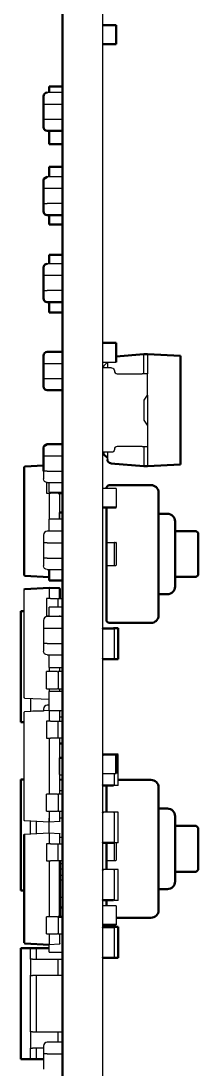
# Model space of a CAD drawing. Header units: millimetres. Extents: x 345 to 622, y 294 to 502.
# Drawn here: x 346.88 to 351.51, y 360.2 to 387.57 of the extents above; entities that cross this region are included whole.
import ezdxf

# ---------------------------------------------------------------- set-up
doc = ezdxf.new("R2010")
doc.units = ezdxf.units.MM
doc.layers.add('Make2D$可见线$场景轮廓线', color=18, linetype='Continuous', lineweight=50, true_color=0x000000)
doc.layers.add('Make2D$可见线$曲线', color=18, linetype='Continuous', true_color=0x000000)

msp = doc.modelspace()

# ---------------------------------------------------------------- linework, layer by layer
at = {"layer": 'Make2D$可见线$场景轮廓线', "color": 96, "true_color": 0x008000}
msp.add_line((347.968, 447.711), (347.968, 338.111), dxfattribs=at)
at = {"layer": 'Make2D$可见线$场景轮廓线', "color": 9, "true_color": 0xc0c0c0}
for p, q in [((349.369, 387.465), (349.019, 387.465)), ((349.369, 387.465), (349.369, 386.965)), ((349.019, 386.965), (349.369, 386.965)), ((347.968, 385.865), (347.618, 385.865)), ((347.618, 385.704), (347.618, 385.865)), ((347.618, 384.357), (347.618, 384.705)), ((347.618, 384.357), (347.968, 384.357)), ((347.968, 383.765), (347.618, 383.765)), ((347.618, 383.504), (347.618, 383.765)), ((347.618, 382.257), (347.618, 382.505)), ((347.618, 382.257), (347.968, 382.257)), ((347.968, 381.465), (347.618, 381.465)), ((347.618, 381.235), (347.618, 381.465)), ((347.618, 379.957), (347.618, 380.235)), ((347.618, 379.957), (347.968, 379.957)), ((349.369, 379.165), (349.019, 379.165)), ((349.369, 379.165), (349.369, 378.665)), ((349.019, 374.865), (349.369, 374.865)), ((347.618, 372.957), (347.618, 373.247)), ((347.618, 372.957), (347.968, 372.957)), ((349.304, 371.711), (349.034, 371.711)), ((349.034, 370.911), (349.304, 370.911)), ((349.369, 368.421), (349.019, 368.421)), ((349.369, 368.421), (349.369, 367.921)), ((349.034, 367.611), (349.304, 367.611)), ((349.034, 366.111), (349.304, 366.111)), ((349.034, 364.611), (349.304, 364.611)), ((349.019, 363.965), (349.369, 363.965)), ((349.304, 363.911), (349.034, 363.911)), ((349.034, 363.111), (349.304, 363.111))]:
    msp.add_line(p, q, dxfattribs=at)
at = {"layer": 'Make2D$可见线$场景轮廓线', "color": 7, "true_color": 0xfffff2}
for p, q in [((347.468, 385.603), (347.468, 385.404)), ((347.468, 385.002), (347.468, 384.803)), ((347.568, 384.703), (347.968, 384.703)), ((347.482, 383.455), (347.568, 383.503)), ((347.468, 383.403), (347.481, 383.452)), ((347.468, 383.403), (347.468, 383.204)), ((347.468, 382.802), (347.468, 382.603)), ((347.568, 382.503), (347.965, 382.503)), ((347.468, 381.131), (347.468, 380.932)), ((347.468, 380.53), (347.468, 380.331)), ((347.568, 380.231), (347.968, 380.231)), ((347.468, 378.831), (347.468, 378.632)), ((347.968, 378.931), (347.568, 378.931)), ((347.468, 378.23), (347.468, 378.031)), ((347.568, 377.931), (347.968, 377.931)), ((347.468, 376.419), (347.481, 376.468)), ((347.468, 376.419), (347.468, 376.22)), ((347.482, 376.471), (347.568, 376.519)), ((347.968, 376.519), (347.568, 376.519)), ((347.894, 368.703), (347.968, 368.703)), ((347.894, 364.419), (347.968, 364.419))]:
    msp.add_line(p, q, dxfattribs=at)
at = {"layer": 'Make2D$可见线$场景轮廓线', "color": 40, "true_color": 0xffa61c}
for p, q in [((347.469, 385.403), (347.469, 385.003)), ((347.469, 383.203), (347.469, 382.803)), ((347.469, 380.931), (347.469, 380.531)), ((347.469, 378.631), (347.469, 378.231)), ((347.469, 376.219), (347.469, 375.819))]:
    msp.add_line(p, q, dxfattribs=at)
at = {"layer": 'Make2D$可见线$场景轮廓线', "color": 254, "true_color": 0xcad1ee}
for p, q in [((350.089, 378.876), (349.369, 378.813)), ((350.089, 378.876), (350.189, 378.876)), ((350.189, 378.876), (351.049, 378.831)), ((351.049, 378.831), (351.049, 375.991)), ((349.039, 376.311), (349.039, 376.261)), ((349.139, 376.161), (349.039, 376.261)), ((349.231, 376.021), (350.089, 375.946)), ((350.189, 375.946), (350.089, 375.946)), ((350.189, 375.946), (351.049, 375.991))]:
    msp.add_line(p, q, dxfattribs=at)
at = {"layer": 'Make2D$可见线$场景轮廓线', "color": 254, "true_color": 0xcbd2ef}
for p, q in [((346.968, 373.097), (346.968, 375.925)), ((346.98, 375.938), (347.469, 375.963)), ((347.988, 375.242), (347.858, 375.242)), ((347.968, 374.734), (347.887, 374.734)), ((347.618, 373.051), (346.98, 373.084)), ((346.98, 372.738), (347.618, 372.771)), ((347.618, 372.771), (347.886, 372.757)), ((347.898, 372.49), (347.898, 372.744)), ((347.968, 368.333), (347.887, 368.333)), ((346.968, 363.497), (346.968, 366.325)), ((347.898, 364.183), (347.898, 365.643)), ((347.988, 364.181), (347.858, 364.181)), ((347.618, 363.451), (346.98, 363.484))]:
    msp.add_line(p, q, dxfattribs=at)
at = {"layer": 'Make2D$可见线$场景轮廓线', "color": 250, "true_color": 0x191919}
for p, q in [((349.119, 375.403), (349.169, 375.453)), ((349.119, 375.403), (349.119, 375.368)), ((350.279, 375.453), (349.169, 375.453)), ((350.479, 372.053), (350.479, 375.253)), ((349.119, 374.865), (349.119, 373.953)), ((350.709, 374.703), (350.479, 374.703)), ((350.909, 372.803), (350.909, 374.503)), ((350.909, 374.253), (351.459, 374.253)), ((351.509, 374.203), (351.459, 374.253)), ((351.509, 373.103), (351.509, 374.203)), ((349.119, 373.356), (349.119, 371.903)), ((351.459, 373.053), (351.509, 373.103)), ((351.459, 373.053), (350.909, 373.053)), ((350.709, 372.603), (350.479, 372.603)), ((349.169, 371.853), (349.119, 371.903)), ((349.169, 371.853), (350.279, 371.853)), ((349.119, 367.612), (349.119, 366.911)), ((350.279, 367.753), (349.415, 367.753)), ((350.479, 364.353), (350.479, 367.553)), ((350.709, 367.003), (350.479, 367.003)), ((350.909, 365.103), (350.909, 366.803)), ((350.909, 366.553), (351.459, 366.553)), ((351.509, 366.503), (351.459, 366.553)), ((351.509, 365.403), (351.509, 366.503)), ((349.119, 365.655), (349.119, 365.411)), ((351.459, 365.353), (351.509, 365.403)), ((351.459, 365.353), (350.909, 365.353)), ((350.709, 364.903), (350.479, 364.903)), ((349.119, 364.616), (349.119, 364.465)), ((349.369, 364.153), (350.279, 364.153))]:
    msp.add_line(p, q, dxfattribs=at)
at = {"layer": 'Make2D$可见线$场景轮廓线', "color": 7, "true_color": 0xffffff}
for p, q in [((349.119, 373.953), (349.119, 373.353)), ((349.119, 366.112), (349.119, 365.653))]:
    msp.add_line(p, q, dxfattribs=at)
at = {"layer": 'Make2D$可见线$场景轮廓线', "color": 250, "true_color": 0x404040}
for p, q in [((346.881, 372.161), (346.881, 369.262)), ((346.968, 372.161), (346.881, 372.161)), ((346.881, 369.262), (346.968, 369.262)), ((346.881, 367.761), (346.881, 364.862)), ((346.967, 367.761), (346.881, 367.761)), ((346.881, 364.862), (346.968, 364.862)), ((347.135, 363.361), (346.881, 363.361)), ((346.881, 363.361), (346.881, 360.462)), ((347.135, 363.361), (347.275, 363.361)), ((347.618, 363.361), (347.275, 363.361)), ((346.881, 360.462), (347.135, 360.462)), ((347.135, 360.462), (347.275, 360.462)), ((347.275, 360.462), (347.469, 360.462))]:
    msp.add_line(p, q, dxfattribs=at)
at = {"layer": 'Make2D$可见线$场景轮廓线', "color": 254, "true_color": 0xc8ebeb}
for p, q in [((349.419, 371.714), (349.304, 371.714)), ((349.419, 370.908), (349.419, 371.714)), ((349.034, 370.908), (349.019, 370.908)), ((349.419, 370.908), (349.313, 370.908)), ((349.419, 368.414), (349.369, 368.414)), ((349.034, 366.108), (349.019, 366.108)), ((349.029, 365.414), (349.019, 365.414)), ((349.034, 364.608), (349.019, 364.608)), ((349.034, 363.914), (349.019, 363.914)), ((349.419, 363.914), (349.308, 363.914)), ((349.419, 363.108), (349.419, 363.914)), ((349.034, 363.108), (349.019, 363.108)), ((349.419, 363.108), (349.301, 363.108))]:
    msp.add_line(p, q, dxfattribs=at)
at = {"layer": 'Make2D$可见线$场景轮廓线', "color": 7, "true_color": 0xfffff2}
for centre, start, end in [((347.568, 385.603), 90, 180), ((347.568, 383.403), 147.9908, 150.7566), ((347.568, 381.131), 90, 180), ((347.568, 378.831), 90, 180)]:
    msp.add_arc(centre, 0.1, start, end, dxfattribs=at)
at = {"layer": 'Make2D$可见线$场景轮廓线', "color": 7, "true_color": 0xfffff2, "extrusion": (0, 0, -1)}
for centre in [(-347.568, 384.803), (-347.568, 382.603), (-347.568, 380.331), (-347.568, 378.031)]:
    msp.add_arc(centre, 0.1, 270, 0, dxfattribs=at)
at = {"layer": 'Make2D$可见线$场景轮廓线', "color": 254, "true_color": 0xcad1ee, "extrusion": (0, 0, -1)}
msp.add_arc((-349.239, 376.121), 0.1, 275, 360, dxfattribs=at)
at = {"layer": 'Make2D$可见线$场景轮廓线', "color": 254, "true_color": 0xcbd2ef, "extrusion": (0, 0, -1)}
for centre, start, end in [((-346.98, 375.925), 0, 87), ((-346.98, 373.097), 273, 0), ((-346.98, 372.725), 0, 87), ((-347.885, 372.744), 93, 180), ((-346.98, 363.497), 273, 333)]:
    msp.add_arc(centre, 0.0125, start, end, dxfattribs=at)
at = {"layer": 'Make2D$可见线$场景轮廓线', "color": 250, "true_color": 0x191919, "extrusion": (0, 0, -1)}
for centre, start, end in [((-350.279, 375.253), 90, 180), ((-350.709, 374.503), 90, 180), ((-350.279, 372.053), 180, 270), ((-350.279, 367.553), 90, 180), ((-350.709, 366.803), 90, 180), ((-350.279, 364.353), 180, 270)]:
    msp.add_arc(centre, 0.2, start, end, dxfattribs=at)
at = {"layer": 'Make2D$可见线$场景轮廓线', "color": 250, "true_color": 0x191919}
for centre in [(350.709, 372.803), (350.709, 365.103)]:
    msp.add_arc(centre, 0.2, 270, 0, dxfattribs=at)
at = {"layer": 'Make2D$可见线$场景轮廓线', "color": 9, "true_color": 0xc0c0c0, "extrusion": (0, 0, -1)}
for centre, start, end in [((-349.034, 371.696), 360, 90), ((-349.304, 371.696), 90, 180), ((-349.034, 370.926), 270, 360), ((-349.304, 370.926), 180, 270), ((-349.034, 367.626), 270, 360), ((-349.034, 366.896), 360, 90), ((-349.034, 366.126), 270, 360), ((-349.034, 365.396), 360, 90), ((-349.034, 364.626), 270, 360), ((-349.034, 363.896), 360, 90), ((-349.304, 363.896), 90, 180), ((-349.034, 363.126), 270, 360), ((-349.304, 363.126), 180, 270)]:
    msp.add_arc(centre, 0.015, start, end, dxfattribs=at)
at = {"layer": 'Make2D$可见线$曲线', "color": 96, "true_color": 0x008000}
msp.add_line((347.968, 447.711), (347.968, 338.111), dxfattribs=at)
at = {"layer": 'Make2D$可见线$曲线', "color": 96, "lineweight": -3, "true_color": 0x008000}
msp.add_line((349.019, 338.111), (349.019, 447.711), dxfattribs=at)
at = {"layer": 'Make2D$可见线$曲线', "color": 9, "true_color": 0xc0c0c0}
for p, q in [((349.369, 387.465), (349.019, 387.465)), ((349.369, 387.465), (349.369, 386.965)), ((349.019, 386.965), (349.369, 386.965)), ((347.968, 385.865), (347.618, 385.865)), ((347.618, 385.704), (347.618, 385.865)), ((347.618, 384.357), (347.618, 384.705)), ((347.618, 384.357), (347.968, 384.357)), ((347.968, 383.765), (347.618, 383.765)), ((347.618, 383.504), (347.618, 383.765)), ((347.618, 382.257), (347.618, 382.505)), ((347.618, 382.257), (347.968, 382.257)), ((347.968, 381.465), (347.618, 381.465)), ((347.618, 381.235), (347.618, 381.465)), ((347.618, 379.957), (347.618, 380.235)), ((347.618, 379.957), (347.968, 379.957)), ((349.369, 379.165), (349.019, 379.165)), ((349.369, 379.165), (349.369, 378.665)), ((349.019, 374.865), (349.369, 374.865)), ((347.618, 372.957), (347.618, 373.247)), ((347.618, 372.957), (347.968, 372.957)), ((349.304, 371.711), (349.034, 371.711)), ((349.034, 370.911), (349.304, 370.911)), ((349.369, 368.421), (349.019, 368.421)), ((349.369, 368.421), (349.369, 367.921)), ((349.034, 367.611), (349.304, 367.611)), ((349.034, 366.111), (349.304, 366.111)), ((349.034, 364.611), (349.304, 364.611)), ((349.019, 363.965), (349.369, 363.965)), ((349.304, 363.911), (349.034, 363.911)), ((349.034, 363.111), (349.304, 363.111))]:
    msp.add_line(p, q, dxfattribs=at)
at = {"layer": 'Make2D$可见线$曲线', "color": 7, "lineweight": -3, "true_color": 0xfffff2}
for p, q in [((347.968, 385.703), (347.568, 385.703)), ((347.468, 385.404), (347.568, 385.404)), ((347.568, 385.404), (347.968, 385.404)), ((347.968, 383.503), (347.568, 383.503)), ((347.468, 383.204), (347.568, 383.204)), ((347.568, 383.204), (347.968, 383.204)), ((347.968, 381.231), (347.568, 381.231)), ((347.468, 380.932), (347.568, 380.932)), ((347.568, 380.932), (347.968, 380.932)), ((347.468, 378.632), (347.568, 378.632)), ((347.568, 378.632), (347.968, 378.632)), ((347.968, 378.23), (347.962, 378.23)), ((347.468, 376.22), (347.568, 376.22)), ((347.468, 375.818), (347.468, 375.619)), ((347.568, 375.818), (347.468, 375.818)), ((347.568, 375.519), (347.968, 375.519)), ((347.968, 374.247), (347.568, 374.247)), ((347.468, 374.147), (347.468, 373.948)), ((347.568, 373.948), (347.968, 373.948)), ((347.468, 373.546), (347.468, 373.347)), ((347.568, 373.546), (347.468, 373.546)), ((347.568, 373.247), (347.968, 373.247)), ((347.968, 372.019), (347.568, 372.019)), ((347.468, 371.919), (347.468, 371.722)), ((347.468, 371.72), (347.568, 371.72)), ((347.568, 371.72), (347.968, 371.72)), ((347.468, 371.318), (347.468, 371.119)), ((347.568, 371.318), (347.468, 371.318)), ((347.568, 371.019), (347.968, 371.019)), ((347.468, 369.603), (347.468, 369.552)), ((347.614, 369.703), (347.568, 369.703)), ((347.898, 369.404), (347.968, 369.404)), ((347.968, 365.419), (347.898, 365.419)), ((347.468, 360.803), (347.468, 360.604)), ((347.968, 360.903), (347.568, 360.903)), ((347.568, 360.604), (347.968, 360.604))]:
    msp.add_line(p, q, dxfattribs=at)
at = {"layer": 'Make2D$可见线$曲线', "color": 7, "true_color": 0xfffff2}
for p, q in [((347.468, 385.603), (347.468, 385.404)), ((347.468, 385.002), (347.468, 384.803)), ((347.568, 384.703), (347.968, 384.703)), ((347.482, 383.455), (347.568, 383.503)), ((347.468, 383.403), (347.481, 383.452)), ((347.468, 383.403), (347.468, 383.204)), ((347.468, 382.802), (347.468, 382.603)), ((347.568, 382.503), (347.965, 382.503)), ((347.468, 381.131), (347.468, 380.932)), ((347.468, 380.53), (347.468, 380.331)), ((347.568, 380.231), (347.968, 380.231)), ((347.468, 378.831), (347.468, 378.632)), ((347.968, 378.931), (347.568, 378.931)), ((347.468, 378.23), (347.468, 378.031)), ((347.568, 377.931), (347.968, 377.931)), ((347.468, 376.419), (347.481, 376.468)), ((347.468, 376.419), (347.468, 376.22)), ((347.482, 376.471), (347.568, 376.519)), ((347.968, 376.519), (347.568, 376.519)), ((347.894, 368.703), (347.968, 368.703)), ((347.894, 364.419), (347.968, 364.419))]:
    msp.add_line(p, q, dxfattribs=at)
at = {"layer": 'Make2D$可见线$曲线', "color": 40, "true_color": 0xffa61c}
for p, q in [((347.469, 385.403), (347.469, 385.003)), ((347.469, 383.203), (347.469, 382.803)), ((347.469, 380.931), (347.469, 380.531)), ((347.469, 378.631), (347.469, 378.231)), ((347.469, 376.219), (347.469, 375.819))]:
    msp.add_line(p, q, dxfattribs=at)
at = {"layer": 'Make2D$可见线$曲线', "color": 40, "lineweight": -3, "true_color": 0xffa61c}
for p, q in [((347.966, 385.003), (347.568, 385.003)), ((347.966, 382.803), (347.568, 382.803)), ((347.966, 380.531), (347.568, 380.531)), ((347.568, 378.631), (347.564, 378.631)), ((347.966, 378.231), (347.568, 378.231)), ((347.568, 376.219), (347.966, 376.219)), ((347.568, 375.819), (347.966, 375.819)), ((347.469, 373.947), (347.469, 373.547)), ((347.568, 373.947), (347.469, 373.947)), ((347.568, 373.547), (347.966, 373.547)), ((347.469, 371.715), (347.469, 371.319)), ((347.568, 371.319), (347.966, 371.319)), ((347.568, 360.603), (347.469, 360.603)), ((347.469, 360.603), (347.469, 360.203))]:
    msp.add_line(p, q, dxfattribs=at)
at = {"layer": 'Make2D$可见线$曲线', "color": 254, "true_color": 0xcad1ee}
for p, q in [((350.089, 378.876), (349.369, 378.813)), ((350.089, 378.876), (350.189, 378.876)), ((350.189, 378.876), (351.049, 378.831)), ((351.049, 378.831), (351.049, 375.991)), ((349.039, 376.311), (349.039, 376.261)), ((349.139, 376.161), (349.039, 376.261)), ((349.231, 376.021), (350.089, 375.946)), ((350.189, 375.946), (350.089, 375.946)), ((350.189, 375.946), (351.049, 375.991))]:
    msp.add_line(p, q, dxfattribs=at)
at = {"layer": 'Make2D$可见线$曲线', "color": 254, "lineweight": -3, "true_color": 0xcad1ee}
for p, q in [((350.089, 378.776), (350.089, 378.876)), ((350.189, 378.876), (350.189, 378.361)), ((349.139, 378.661), (349.039, 378.561)), ((349.039, 378.561), (349.039, 378.511)), ((349.139, 378.667), (349.139, 378.513)), ((350.089, 378.361), (350.089, 378.776)), ((349.249, 378.511), (349.019, 378.511)), ((349.399, 378.361), (350.049, 378.361)), ((350.189, 378.361), (350.049, 378.361)), ((350.189, 378.361), (350.089, 378.361)), ((350.189, 377.804), (350.189, 378.361)), ((350.103, 377.671), (350.185, 377.802)), ((350.189, 377.799), (350.189, 377.017)), ((350.103, 377.151), (350.103, 377.671)), ((350.188, 377.018), (350.103, 377.151)), ((350.189, 377.017), (350.189, 376.461)), ((350.049, 376.461), (349.399, 376.461)), ((350.049, 376.461), (350.189, 376.461)), ((350.089, 376.461), (350.089, 376.046)), ((350.189, 376.461), (350.189, 375.946)), ((349.249, 376.311), (349.019, 376.311)), ((349.139, 376.311), (349.139, 376.121)), ((350.089, 376.046), (350.089, 375.946))]:
    msp.add_line(p, q, dxfattribs=at)
at = {"layer": 'Make2D$可见线$曲线', "color": 9, "lineweight": -3, "true_color": 0xc0c0c0}
for p, q in [((349.019, 378.665), (349.369, 378.665)), ((347.618, 375.265), (347.618, 375.52)), ((347.618, 375.265), (347.968, 375.265)), ((349.369, 375.365), (349.019, 375.365)), ((349.369, 375.365), (349.369, 374.865)), ((347.618, 374.247), (347.618, 374.565)), ((347.968, 374.565), (347.618, 374.565)), ((347.618, 372.021), (347.618, 372.265)), ((347.968, 372.265), (347.618, 372.265)), ((349.319, 371.696), (349.319, 370.926)), ((347.618, 370.685), (347.618, 371.022)), ((347.618, 370.685), (347.968, 370.685)), ((347.618, 369.565), (347.618, 370.065)), ((347.968, 370.065), (347.618, 370.065)), ((347.135, 369.877), (347.135, 369.549)), ((347.468, 369.549), (347.191, 369.549)), ((347.618, 369.565), (347.968, 369.565)), ((349.019, 367.921), (349.369, 367.921)), ((349.319, 367.926), (349.319, 367.626)), ((347.898, 367.757), (347.968, 367.757)), ((347.898, 367.474), (347.981, 367.474)), ((347.858, 367.049), (347.854, 367.049)), ((347.981, 367.049), (347.968, 367.049)), ((349.304, 366.911), (349.034, 366.911)), ((349.319, 366.896), (349.319, 366.126)), ((347.618, 366.371), (347.618, 366.757)), ((347.968, 366.757), (347.897, 366.757)), ((347.898, 366.257), (347.968, 366.257)), ((347.898, 365.574), (347.981, 365.574)), ((349.304, 365.411), (349.034, 365.411)), ((347.968, 365.257), (347.898, 365.257)), ((347.981, 365.149), (347.968, 365.149)), ((349.319, 365.396), (349.319, 364.626)), ((349.369, 364.465), (349.019, 364.465)), ((349.369, 364.465), (349.369, 363.965)), ((349.319, 363.896), (349.319, 363.126)), ((347.618, 363.257), (347.618, 363.451)), ((347.618, 363.257), (347.968, 363.257)), ((347.135, 363.074), (347.135, 362.649)), ((347.181, 363.074), (347.808, 363.074)), ((347.854, 362.649), (347.854, 363.074)), ((347.854, 363.074), (347.981, 363.074)), ((347.808, 362.649), (347.181, 362.649)), ((347.981, 362.649), (347.854, 362.649)), ((347.135, 361.174), (347.135, 360.749)), ((347.181, 361.174), (347.808, 361.174)), ((347.854, 360.907), (347.854, 361.174)), ((347.854, 361.174), (347.981, 361.174)), ((347.468, 360.749), (347.181, 360.749)), ((347.981, 360.749), (347.968, 360.749))]:
    msp.add_line(p, q, dxfattribs=at)
at = {"layer": 'Make2D$可见线$曲线', "color": 254, "true_color": 0xcbd2ef}
for p, q in [((346.968, 373.097), (346.968, 375.925)), ((346.98, 375.938), (347.469, 375.963)), ((347.988, 375.242), (347.858, 375.242)), ((347.968, 374.734), (347.887, 374.734)), ((347.618, 373.051), (346.98, 373.084)), ((346.98, 372.738), (347.618, 372.771)), ((347.618, 372.771), (347.886, 372.757)), ((347.898, 372.49), (347.898, 372.744)), ((347.968, 368.333), (347.887, 368.333)), ((346.968, 363.497), (346.968, 366.325)), ((347.898, 364.183), (347.898, 365.643)), ((347.988, 364.181), (347.858, 364.181)), ((347.618, 363.451), (346.98, 363.484))]:
    msp.add_line(p, q, dxfattribs=at)
at = {"layer": 'Make2D$可见线$曲线', "color": 254, "lineweight": -3, "true_color": 0xcbd2ef}
for p, q in [((347.968, 375.687), (347.988, 375.687)), ((347.553, 375.52), (347.553, 375.242)), ((347.858, 375.242), (347.858, 375.269)), ((347.553, 375.242), (347.654, 375.242)), ((347.618, 375.242), (347.618, 374.565)), ((347.836, 375.242), (347.654, 375.242)), ((347.898, 374.565), (347.898, 375.243)), ((347.887, 374.565), (347.887, 374.734)), ((346.968, 369.897), (346.968, 372.725)), ((347.618, 372.759), (347.618, 372.487)), ((347.654, 372.487), (347.553, 372.487)), ((347.553, 372.487), (347.553, 372.042)), ((347.654, 372.487), (347.836, 372.487)), ((347.858, 372.268), (347.858, 372.487)), ((347.858, 372.487), (347.988, 372.487)), ((347.898, 372.02), (347.898, 372.043)), ((347.981, 372.042), (347.968, 372.042)), ((347.618, 370.683), (347.618, 370.581)), ((347.898, 370.583), (347.898, 370.685)), ((347.553, 370.136), (347.553, 370.581)), ((347.654, 370.581), (347.553, 370.581)), ((347.836, 370.581), (347.654, 370.581)), ((347.858, 370.581), (347.858, 370.136)), ((347.979, 370.581), (347.858, 370.581)), ((347.553, 370.136), (347.654, 370.136)), ((347.618, 370.136), (347.618, 370.065)), ((347.654, 370.136), (347.836, 370.136)), ((347.858, 370.136), (347.981, 370.136)), ((347.898, 370.065), (347.898, 370.136)), ((347.618, 369.851), (346.98, 369.884)), ((346.968, 366.697), (346.968, 369.525)), ((346.98, 369.538), (347.618, 369.571)), ((347.618, 369.559), (347.618, 369.286)), ((347.898, 369.29), (347.898, 369.544)), ((347.654, 369.286), (347.553, 369.286)), ((347.553, 369.286), (347.553, 368.841)), ((347.654, 369.286), (347.836, 369.286)), ((347.858, 368.841), (347.858, 369.286)), ((347.858, 369.286), (347.988, 369.286)), ((347.553, 368.841), (347.654, 368.841)), ((347.618, 368.841), (347.618, 367.38)), ((347.836, 368.841), (347.654, 368.841)), ((347.988, 368.841), (347.858, 368.841)), ((347.898, 367.383), (347.898, 368.843)), ((347.887, 367.892), (347.887, 368.333)), ((347.887, 367.888), (347.968, 367.888)), ((347.553, 366.935), (347.553, 367.38)), ((347.654, 367.38), (347.553, 367.38)), ((347.836, 367.38), (347.654, 367.38)), ((347.858, 367.38), (347.858, 366.935)), ((347.988, 367.38), (347.858, 367.38)), ((347.553, 366.935), (347.654, 366.935)), ((347.618, 366.935), (347.618, 366.663)), ((347.654, 366.935), (347.836, 366.935)), ((347.858, 366.935), (347.988, 366.935)), ((347.898, 366.678), (347.898, 366.936)), ((347.618, 366.651), (346.98, 366.684)), ((347.886, 366.665), (347.618, 366.651)), ((346.98, 366.338), (347.618, 366.371)), ((347.618, 366.371), (347.886, 366.357)), ((347.618, 366.359), (347.618, 366.087)), ((347.898, 366.09), (347.898, 366.344)), ((347.553, 366.087), (347.553, 365.642)), ((347.654, 366.087), (347.553, 366.087)), ((347.654, 366.087), (347.836, 366.087)), ((347.858, 365.642), (347.858, 366.087)), ((347.858, 366.087), (347.988, 366.087)), ((347.553, 365.642), (347.654, 365.642)), ((347.618, 365.642), (347.618, 364.181)), ((347.836, 365.642), (347.654, 365.642)), ((347.988, 365.642), (347.858, 365.642)), ((347.887, 364.689), (347.887, 365.134)), ((347.968, 365.134), (347.887, 365.134)), ((347.887, 364.689), (347.966, 364.689)), ((347.553, 363.736), (347.553, 364.181)), ((347.654, 364.181), (347.553, 364.181)), ((347.836, 364.181), (347.654, 364.181)), ((347.858, 364.181), (347.858, 363.736)), ((347.553, 363.736), (347.654, 363.736)), ((347.618, 363.736), (347.618, 363.463)), ((347.654, 363.736), (347.836, 363.736)), ((347.858, 363.736), (347.988, 363.736)), ((347.898, 363.478), (347.898, 363.736)), ((347.886, 363.465), (347.618, 363.451))]:
    msp.add_line(p, q, dxfattribs=at)
at = {"layer": 'Make2D$可见线$曲线', "color": 250, "true_color": 0x191919}
for p, q in [((349.119, 375.403), (349.169, 375.453)), ((349.119, 375.403), (349.119, 375.368)), ((350.279, 375.453), (349.169, 375.453)), ((350.479, 372.053), (350.479, 375.253)), ((349.119, 374.865), (349.119, 373.953)), ((350.709, 374.703), (350.479, 374.703)), ((350.909, 372.803), (350.909, 374.503)), ((350.909, 374.253), (351.459, 374.253)), ((351.509, 374.203), (351.459, 374.253)), ((351.509, 373.103), (351.509, 374.203)), ((349.119, 373.356), (349.119, 371.903)), ((351.459, 373.053), (351.509, 373.103)), ((351.459, 373.053), (350.909, 373.053)), ((350.709, 372.603), (350.479, 372.603)), ((349.169, 371.853), (349.119, 371.903)), ((349.169, 371.853), (350.279, 371.853)), ((349.119, 367.612), (349.119, 366.911)), ((350.279, 367.753), (349.415, 367.753)), ((350.479, 364.353), (350.479, 367.553)), ((350.709, 367.003), (350.479, 367.003)), ((350.909, 365.103), (350.909, 366.803)), ((350.909, 366.553), (351.459, 366.553)), ((351.509, 366.503), (351.459, 366.553)), ((351.509, 365.403), (351.509, 366.503)), ((349.119, 365.655), (349.119, 365.411)), ((351.459, 365.353), (351.509, 365.403)), ((351.459, 365.353), (350.909, 365.353)), ((350.709, 364.903), (350.479, 364.903)), ((349.119, 364.616), (349.119, 364.465)), ((349.369, 364.153), (350.279, 364.153))]:
    msp.add_line(p, q, dxfattribs=at)
at = {"layer": 'Make2D$可见线$曲线', "color": 7, "true_color": 0xffffff}
for p, q in [((349.119, 373.953), (349.119, 373.353)), ((349.119, 366.112), (349.119, 365.653))]:
    msp.add_line(p, q, dxfattribs=at)
at = {"layer": 'Make2D$可见线$曲线', "color": 7, "lineweight": -3, "true_color": 0xffffff}
for p, q in [((349.119, 373.953), (349.319, 373.953)), ((349.319, 373.953), (349.319, 373.353)), ((349.328, 373.953), (349.321, 373.953)), ((349.328, 373.953), (349.361, 373.953)), ((349.369, 373.953), (349.363, 373.953)), ((349.369, 373.953), (349.369, 373.353)), ((349.119, 373.353), (349.319, 373.353)), ((349.328, 373.353), (349.361, 373.353)), ((349.319, 366.125), (349.319, 365.653)), ((349.369, 366.113), (349.369, 365.653)), ((349.119, 365.653), (349.319, 365.653)), ((349.328, 365.653), (349.361, 365.653))]:
    msp.add_line(p, q, dxfattribs=at)
at = {"layer": 'Make2D$可见线$曲线', "color": 250, "true_color": 0x404040}
for p, q in [((346.881, 372.161), (346.881, 369.262)), ((346.968, 372.161), (346.881, 372.161)), ((346.881, 369.262), (346.968, 369.262)), ((346.881, 367.761), (346.881, 364.862)), ((346.967, 367.761), (346.881, 367.761)), ((346.881, 364.862), (346.968, 364.862)), ((347.135, 363.361), (346.881, 363.361)), ((346.881, 363.361), (346.881, 360.462)), ((347.135, 363.361), (347.275, 363.361)), ((347.618, 363.361), (347.275, 363.361)), ((346.881, 360.462), (347.135, 360.462)), ((347.135, 360.462), (347.275, 360.462)), ((347.275, 360.462), (347.469, 360.462))]:
    msp.add_line(p, q, dxfattribs=at)
at = {"layer": 'Make2D$可见线$曲线', "color": 250, "lineweight": -3, "true_color": 0x404040}
for p, q in [((347.981, 372.161), (347.968, 372.161)), ((347.967, 369.262), (347.981, 369.262)), ((347.981, 367.761), (347.898, 367.761)), ((347.135, 366.346), (347.135, 366.676)), ((347.275, 366.671), (347.275, 366.356)), ((347.968, 364.862), (347.981, 364.862)), ((347.135, 363.074), (347.135, 363.361)), ((347.275, 363.361), (347.275, 363.074)), ((347.981, 363.361), (347.968, 363.361)), ((347.135, 361.174), (347.135, 362.651)), ((347.275, 362.649), (347.275, 361.174)), ((347.135, 360.462), (347.135, 360.752)), ((347.275, 360.749), (347.275, 360.462)), ((347.966, 360.462), (347.981, 360.462))]:
    msp.add_line(p, q, dxfattribs=at)
at = {"layer": 'Make2D$可见线$曲线', "color": 254, "true_color": 0xc8ebeb}
for p, q in [((349.419, 371.714), (349.304, 371.714)), ((349.419, 370.908), (349.419, 371.714)), ((349.034, 370.908), (349.019, 370.908)), ((349.419, 370.908), (349.313, 370.908)), ((349.419, 368.414), (349.369, 368.414)), ((349.034, 366.108), (349.019, 366.108)), ((349.029, 365.414), (349.019, 365.414)), ((349.034, 364.608), (349.019, 364.608)), ((349.034, 363.914), (349.019, 363.914)), ((349.419, 363.914), (349.308, 363.914)), ((349.419, 363.108), (349.419, 363.914)), ((349.034, 363.108), (349.019, 363.108)), ((349.419, 363.108), (349.301, 363.108))]:
    msp.add_line(p, q, dxfattribs=at)
at = {"layer": 'Make2D$可见线$曲线', "color": 254, "lineweight": -3, "true_color": 0xc8ebeb}
for p, q in [((349.419, 367.608), (349.419, 368.414)), ((349.034, 367.608), (349.019, 367.608)), ((349.419, 367.608), (349.304, 367.608)), ((349.419, 366.914), (349.308, 366.914)), ((349.419, 366.108), (349.419, 366.914)), ((349.419, 366.108), (349.308, 366.108)), ((349.419, 365.414), (349.307, 365.414)), ((349.419, 364.608), (349.419, 365.414)), ((349.419, 364.608), (349.313, 364.608))]:
    msp.add_line(p, q, dxfattribs=at)
at = {"layer": 'Make2D$可见线$曲线', "color": 7, "true_color": 0xfffff2}
for centre, start, end in [((347.568, 385.603), 90, 180), ((347.568, 383.403), 147.9908, 150.7566), ((347.568, 381.131), 90, 180), ((347.568, 378.831), 90, 180)]:
    msp.add_arc(centre, 0.1, start, end, dxfattribs=at)
at = {"layer": 'Make2D$可见线$曲线', "color": 7, "lineweight": -3, "true_color": 0xfffff2}
for centre, radius, start, end in [((347.36, -2096402.041), 2096787.043, 89.999994308, 89.999997041), ((347.36, -2096233.604), 2096616.405, 89.999994308, 89.999997041), ((347.36, -2095994.605), 2096375.135, 89.999994308, 89.999997041), ((347.36, -2095996.905), 2096375.135, 89.999994308, 89.999997041), ((347.568, 374.147), 0.1, 90, 180), ((347.568, 371.919), 0.1, 90, 180), ((347.568, 369.603), 0.1, 90, 180), ((347.568, 360.803), 0.1, 90, 180)]:
    msp.add_arc(centre, radius, start, end, dxfattribs=at)
at = {"layer": 'Make2D$可见线$曲线', "color": 7, "true_color": 0xfffff2, "extrusion": (0, 0, -1)}
for centre in [(-347.568, 384.803), (-347.568, 382.603), (-347.568, 380.331), (-347.568, 378.031)]:
    msp.add_arc(centre, 0.1, 270, 0, dxfattribs=at)
at = {"layer": 'Make2D$可见线$曲线', "color": 254, "lineweight": -3, "true_color": 0xcad1ee, "extrusion": (0, 0, -1)}
for centre, start, end in [((-349.249, 378.436), 90, 180), ((-349.249, 376.386), 180, 270)]:
    msp.add_arc(centre, 0.075, start, end, dxfattribs=at)
at = {"layer": 'Make2D$可见线$曲线', "color": 254, "lineweight": -3, "true_color": 0xcad1ee}
for centre, start, end in [((349.399, 378.436), 180, 270), ((349.399, 376.386), 90, 180)]:
    msp.add_arc(centre, 0.075, start, end, dxfattribs=at)
at = {"layer": 'Make2D$可见线$曲线', "color": 254, "true_color": 0xcad1ee, "extrusion": (0, 0, -1)}
msp.add_arc((-349.239, 376.121), 0.1, 275, 360, dxfattribs=at)
at = {"layer": 'Make2D$可见线$曲线', "color": 254, "true_color": 0xcbd2ef, "extrusion": (0, 0, -1)}
for centre, start, end in [((-346.98, 375.925), 0, 87), ((-346.98, 373.097), 273, 0), ((-346.98, 372.725), 0, 87), ((-347.885, 372.744), 93, 180), ((-346.98, 363.497), 273, 333)]:
    msp.add_arc(centre, 0.0125, start, end, dxfattribs=at)
at = {"layer": 'Make2D$可见线$曲线', "color": 7, "lineweight": -3, "true_color": 0xfffff2, "extrusion": (0, 0, -1)}
for centre in [(-347.568, 375.619), (-347.568, 373.347), (-347.568, 371.119)]:
    msp.add_arc(centre, 0.1, 270, 0, dxfattribs=at)
at = {"layer": 'Make2D$可见线$曲线', "color": 250, "true_color": 0x191919, "extrusion": (0, 0, -1)}
for centre, start, end in [((-350.279, 375.253), 90, 180), ((-350.709, 374.503), 90, 180), ((-350.279, 372.053), 180, 270), ((-350.279, 367.553), 90, 180), ((-350.709, 366.803), 90, 180), ((-350.279, 364.353), 180, 270)]:
    msp.add_arc(centre, 0.2, start, end, dxfattribs=at)
at = {"layer": 'Make2D$可见线$曲线', "color": 254, "lineweight": -3, "true_color": 0xcbd2ef, "extrusion": (0, 0, -1)}
for centre, radius, start, end in [((-347.872, 363607.228), 363231.987, 270.00000229, 270.00000568), ((-347.53, -873138.686), 873510.727, 90.000001498, 90.000005761), ((-347.872, 363557.501), 363187.366, 270.00000229, 270.00000568), ((-346.98, 369.897), 0.0125, 273, 0), ((-346.98, 369.525), 0.0125, 0, 87), ((-347.885, 369.544), 0.0125, 93, 180), ((-347.872, 363719.785), 363350.944, 270.00000229, 270.00000568), ((-347.872, 363435.451), 363068.516, 270.00000229, 270.00000568), ((-346.98, 366.697), 0.0125, 273, 0), ((-347.885, 366.678), 0.0125, 180, 267), ((-346.98, 366.325), 0.0125, 0, 87), ((-347.885, 366.344), 0.0125, 93, 180), ((-347.872, 363716.585), 363350.944, 270.00000229, 270.00000568), ((-347.872, 363551.101), 363187.366, 270.00000229, 270.00000568), ((-347.885, 363.478), 0.0125, 180, 267)]:
    msp.add_arc(centre, radius, start, end, dxfattribs=at)
at = {"layer": 'Make2D$可见线$曲线', "color": 250, "true_color": 0x191919}
for centre in [(350.709, 372.803), (350.709, 365.103)]:
    msp.add_arc(centre, 0.2, 270, 0, dxfattribs=at)
at = {"layer": 'Make2D$可见线$曲线', "color": 254, "lineweight": -3, "true_color": 0xcbd2ef}
for centre, radius, start, end in [((-70966.408, 372.768), 71314.026, 359.99999248, 0.00000251), ((347.872, 363887.155), 363514.669, 269.99999432, 269.99999771), ((347.872, 363557.946), 363187.366, 269.99999432, 269.99999771), ((347.872, 363601.273), 363231.987, 269.99999432, 269.99999771), ((347.872, 363554.746), 363187.366, 269.99999432, 269.99999771), ((-70963.712, 366.667), 71311.33, 359.99998747, 359.9999975), ((-70966.408, 366.368), 71314.026, 359.99999248, 0.00000251), ((347.872, 363598.073), 363231.987, 269.99999432, 269.99999771), ((347.872, 363715.124), 363350.944, 269.99999432, 269.99999771), ((-70963.712, 363.467), 71311.33, 359.99998747, 359.9999975)]:
    msp.add_arc(centre, radius, start, end, dxfattribs=at)
at = {"layer": 'Make2D$可见线$曲线', "color": 9, "true_color": 0xc0c0c0, "extrusion": (0, 0, -1)}
for centre, start, end in [((-349.034, 371.696), 360, 90), ((-349.304, 371.696), 90, 180), ((-349.034, 370.926), 270, 360), ((-349.304, 370.926), 180, 270), ((-349.034, 367.626), 270, 360), ((-349.034, 366.896), 360, 90), ((-349.034, 366.126), 270, 360), ((-349.034, 365.396), 360, 90), ((-349.034, 364.626), 270, 360), ((-349.034, 363.896), 360, 90), ((-349.304, 363.896), 90, 180), ((-349.034, 363.126), 270, 360), ((-349.304, 363.126), 180, 270)]:
    msp.add_arc(centre, 0.015, start, end, dxfattribs=at)
at = {"layer": 'Make2D$可见线$曲线', "color": 9, "lineweight": -3, "true_color": 0xc0c0c0}
for centre, radius, start, end in [((349.029, 43265.463), 42897.067, 269.9999875, 270.0000075), ((347.089, -933592.575), 933955.649, 89.999994317, 89.999997158), ((347.9, 934318.723), 933955.649, 269.999994317, 269.999997158), ((347.089, -933464.666), 933825.84, 89.999994317, 89.999997158), ((347.9, 934477.535), 934116.361, 269.999994317, 269.999997158)]:
    msp.add_arc(centre, radius, start, end, dxfattribs=at)
at = {"layer": 'Make2D$可见线$曲线', "color": 9, "lineweight": -3, "true_color": 0xc0c0c0, "extrusion": (0, 0, -1)}
for centre, radius, start, end in [((-349.304, 367.626), 0.015, 180, 270), ((-349.304, 366.896), 0.015, 90, 180), ((-349.304, 366.126), 0.015, 180, 270), ((-349.304, 365.396), 0.015, 90, 180), ((-349.304, 364.626), 0.015, 180, 270), ((-347.089, -933237.711), 933600.36, 90.000002841, 90.000005684), ((-347.9, 934414.078), 934051.43, 270.000002842, 270.000005683), ((-347.089, -933369.357), 933730.106, 90.000002841, 90.000005683)]:
    msp.add_arc(centre, radius, start, end, dxfattribs=at)

doc.saveas('drawing.dxf')
